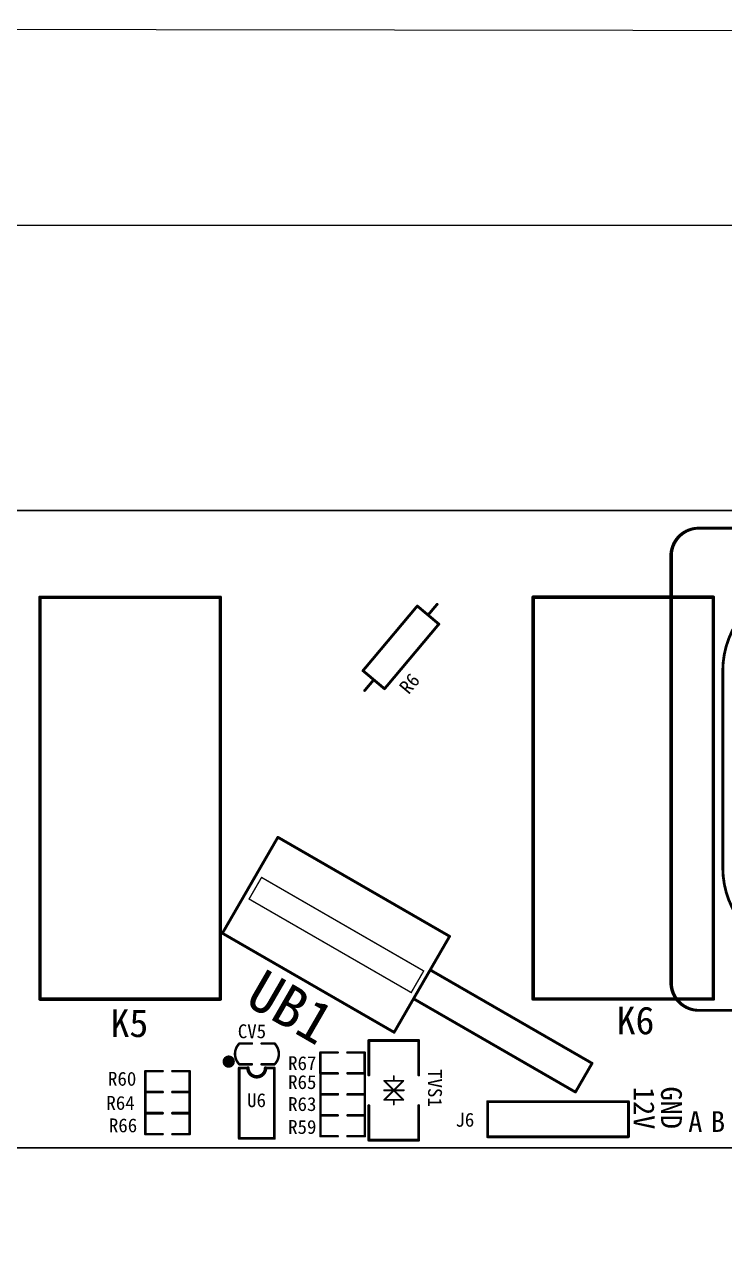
# Model space of a CAD drawing. Extents: x 741 to 1239, y 424 to 620.
# Drawn here: x 989.1 to 1039.5, y 531.4 to 620.2 of the extents above; entities that cross this region are included whole.
import ezdxf

# ---------------------------------------------------------------- set-up
doc = ezdxf.new("R2010")
doc.units = 0
doc.header["$MEASUREMENT"] = 0
doc.layers.get('0').update_dxf_attribs({"linetype": 'CONTINUOUS'})
doc.layers.get('Defpoints').update_dxf_attribs({"linetype": 'CONTINUOUS'})
for name, color, linetype in [('BOTTOMOVERLAY', 7, 'CONTINUOUS'), ('KEEPOUTLAYER', 6, 'CONTINUOUS'), ('TOPOVERLAY', 7, 'CONTINUOUS')]:
    doc.layers.add(name, color=color, linetype=linetype)
doc.styles.get("Standard").update_dxf_attribs({"font": 'SimSun.ttf'})
doc.dimstyles.get("Standard").update_dxf_attribs({"dimtxt": 0.18, "dimasz": 0.18, "dimexe": 0.18, "dimexo": 0.0625, "dimgap": 0.09, "dimtad": 0, "dimtih": 1, "dimtoh": 1, "dimdec": 4, "dimzin": 0, "dimdsep": 46, "dimtxsty": 'Standard', "dimcen": 0.09, "dimadec": 0, "dimazin": 0, "dimtfac": 1, "dimtdec": 4, "dimtofl": 0, "dimtmove": 0, "dimatfit": 0, "dimfxl": 1, "dimtolj": 1, "dimtzin": 0, "dimarcsym": 0})

# ---------------------------------------------------------------- blocks, each defined once
blk = doc.blocks.new('HDR1X4_B_22')
at = {"layer": 'BOTTOMOVERLAY', "const_width": 0.2}
for points in [[(-1.27, 1.27), (8.89, 1.27)], [(-1.27, -1.27), (-1.27, 1.27)], [(8.89, -1.27), (8.89, 1.27)], [(-1.27, -1.27), (8.89, -1.27)]]:
    blk.add_lwpolyline(points, dxfattribs=at)
at = {"layer": 'BOTTOMOVERLAY', "const_width": 0.1}
for points in [[(-1.32, 1.27, 1), (-1.22, 1.27, 1)], [(-1.32, 1.27, 1), (-1.22, 1.27, 1)], [(8.84, 1.27, 1), (8.94, 1.27, 1)], [(8.84, 1.27, 1), (8.94, 1.27, 1)], [(-1.32, -1.27, 1), (-1.22, -1.27, 1)], [(-1.32, -1.27, 1), (-1.22, -1.27, 1)], [(8.84, -1.27, 1), (8.94, -1.27, 1)], [(8.84, -1.27, 1), (8.94, -1.27, 1)]]:
    blk.add_lwpolyline(points, format="xyb", close=True, dxfattribs=at)
blk = doc.blocks.new('SOP_8_SOIC8_B_42')
at = {"layer": 'BOTTOMOVERLAY', "const_width": 0.2}
for points in [[(1.27, 2.54), (-1.27, 2.54)], [(-1.27, 2.54), (-1.27, -2.54)], [(1.27, 2.54), (1.27, -2.54)], [(-0.635, -2.54), (-1.27, -2.54)], [(1.27, -2.54), (0.635, -2.54)]]:
    blk.add_lwpolyline(points, dxfattribs=at)
at = {"layer": 'BOTTOMOVERLAY'}
for points, const_width in [([(-1.32, 2.54, 1), (-1.22, 2.54, 1)], 0.1), ([(-1.32, 2.54, 1), (-1.22, 2.54, 1)], 0.1), ([(1.22, 2.54, 1), (1.32, 2.54, 1)], 0.1), ([(1.22, 2.54, 1), (1.32, 2.54, 1)], 0.1), ([(-1.8, -3, 1), (-2.247, -3, 1)], 0.44), ([(-1.32, -2.54, 1), (-1.22, -2.54, 1)], 0.1), ([(-1.32, -2.54, 1), (-1.22, -2.54, 1)], 0.1), ([(-0.699, -2.54, 1), (-0.572, -2.54, 1)], 0.127), ([(-0.685, -2.54, 1), (-0.585, -2.54, 1)], 0.1), ([(0.572, -2.54, 1), (0.699, -2.54, 1)], 0.127), ([(0.585, -2.54, 1), (0.685, -2.54, 1)], 0.1), ([(1.22, -2.54, 1), (1.32, -2.54, 1)], 0.1), ([(1.22, -2.54, 1), (1.32, -2.54, 1)], 0.1), ([(-2.357, -3, 1), (-2.137, -3, 1)], 0.22), ([(-1.91, -3, 1), (-1.69, -3, 1)], 0.22)]:
    blk.add_lwpolyline(points, format="xyb", close=True, dxfattribs=dict(at, const_width=const_width))
at = {"layer": 'BOTTOMOVERLAY', "const_width": 0.254}
blk.add_lwpolyline([(-0.635, -2.54, -1), (0.635, -2.54)], format="xyb", dxfattribs=at)
blk = doc.blocks.new('DO_214AA_S_B_48')
at = {"layer": 'BOTTOMOVERLAY'}
for points, const_width in [([(-3.6, 1.8), (-1.1, 1.8)], 0.203), ([(-3.6, 1.8), (-3.6, -1.8)], 0.203), ([(3.6, 1.8), (1.1, 1.8)], 0.203), ([(3.6, 1.8), (3.6, -1.8)], 0.203), ([(-1.032, 0), (-0.686, 0)], 0.127), ([(-0.686, 0.686), (0, 0)], 0.127), ([(-0.686, 0.686), (-0.686, -0.686)], 0.127), ([(0, 0), (-0.686, -0.686)], 0.127), ([(0, 0.727), (0, 0)], 0.127), ([(0.686, 0.686), (0, 0)], 0.127), ([(0, 0), (0.686, -0.686)], 0.127), ([(0, 0), (0, -0.701)], 0.127), ([(0.686, 0.686), (0.686, -0.686)], 0.127), ([(0.686, 0), (1.026, 0)], 0.127), ([(-3.6, -1.8), (-1.1, -1.8)], 0.203), ([(1.1, -1.8), (3.6, -1.8)], 0.203)]:
    blk.add_lwpolyline(points, dxfattribs=dict(at, const_width=const_width))
for points, const_width in [([(-3.651, 1.8, 1), (-3.549, 1.8, 1)], 0.102), ([(-3.651, 1.8, 1), (-3.549, 1.8, 1)], 0.102), ([(-1.151, 1.8, 1), (-1.049, 1.8, 1)], 0.102), ([(1.049, 1.8, 1), (1.151, 1.8, 1)], 0.102), ([(3.549, 1.8, 1), (3.651, 1.8, 1)], 0.102), ([(3.549, 1.8, 1), (3.651, 1.8, 1)], 0.102), ([(-1.063, 0, 1), (-1, 0, 1)], 0.0635), ([(-0.718, 0.686, 1), (-0.654, 0.686, 1)], 0.0635), ([(-0.718, 0.686, 1), (-0.654, 0.686, 1)], 0.0635), ([(-0.718, 0, 1), (-0.654, 0, 1)], 0.0635), ([(-0.032, 0.727, 1), (0.032, 0.727, 1)], 0.0635), ([(-0.032, 0, 1), (0.032, 0, 1)], 0.0635), ([(-0.032, 0, 1), (0.032, 0, 1)], 0.0635), ([(-0.032, 0, 1), (0.032, 0, 1)], 0.0635), ([(-0.032, 0, 1), (0.032, 0, 1)], 0.0635), ([(-0.032, 0, 1), (0.032, 0, 1)], 0.0635), ([(-0.032, 0, 1), (0.032, 0, 1)], 0.0635), ([(0.654, 0.686, 1), (0.718, 0.686, 1)], 0.0635), ([(0.654, 0.686, 1), (0.718, 0.686, 1)], 0.0635), ([(0.654, 0, 1), (0.718, 0, 1)], 0.0635), ([(0.994, 0, 1), (1.058, 0, 1)], 0.0635), ([(-0.718, -0.686, 1), (-0.654, -0.686, 1)], 0.0635), ([(-0.718, -0.686, 1), (-0.654, -0.686, 1)], 0.0635), ([(-0.032, -0.701, 1), (0.032, -0.701, 1)], 0.0635), ([(0.654, -0.686, 1), (0.718, -0.686, 1)], 0.0635), ([(0.654, -0.686, 1), (0.718, -0.686, 1)], 0.0635), ([(-3.651, -1.8, 1), (-3.549, -1.8, 1)], 0.102), ([(-3.651, -1.8, 1), (-3.549, -1.8, 1)], 0.102), ([(-1.151, -1.8, 1), (-1.049, -1.8, 1)], 0.102), ([(1.049, -1.8, 1), (1.151, -1.8, 1)], 0.102), ([(3.549, -1.8, 1), (3.651, -1.8, 1)], 0.102), ([(3.549, -1.8, 1), (3.651, -1.8, 1)], 0.102)]:
    blk.add_lwpolyline(points, format="xyb", close=True, dxfattribs=dict(at, const_width=const_width))
blk = doc.blocks.new('0603_B_67')
at = {"layer": 'BOTTOMOVERLAY', "const_width": 0.178}
for points in [[(0.75, 1.6), (-0.75, 1.6)], [(-0.75, 0.35), (-0.75, 1.6)], [(0.75, 0.35), (0.75, 1.6)], [(-0.75, -1.6), (-0.75, -0.35)], [(0.75, -1.6), (0.75, -0.35)], [(0.75, -1.6), (-0.75, -1.6)]]:
    blk.add_lwpolyline(points, dxfattribs=at)
at = {"layer": 'BOTTOMOVERLAY', "const_width": 0.0889}
for points in [[(-0.794, 1.6, 1), (-0.706, 1.6, 1)], [(-0.794, 1.6, 1), (-0.706, 1.6, 1)], [(0.706, 1.6, 1), (0.794, 1.6, 1)], [(0.706, 1.6, 1), (0.794, 1.6, 1)], [(-0.794, 0.35, 1), (-0.706, 0.35, 1)], [(0.706, 0.35, 1), (0.794, 0.35, 1)], [(-0.794, -0.35, 1), (-0.706, -0.35, 1)], [(0.706, -0.35, 1), (0.794, -0.35, 1)], [(-0.794, -1.6, 1), (-0.706, -1.6, 1)], [(-0.794, -1.6, 1), (-0.706, -1.6, 1)], [(0.706, -1.6, 1), (0.794, -1.6, 1)], [(0.706, -1.6, 1), (0.794, -1.6, 1)]]:
    blk.add_lwpolyline(points, format="xyb", close=True, dxfattribs=at)
blk = doc.blocks.new('0603_B_68')
at = {"layer": 'BOTTOMOVERLAY', "const_width": 0.178}
for points in [[(-0.75, 1.6), (0.75, 1.6)], [(-0.75, 1.6), (-0.75, 0.35)], [(0.75, 1.6), (0.75, 0.35)], [(-0.75, -0.35), (-0.75, -1.6)], [(0.75, -0.35), (0.75, -1.6)], [(-0.75, -1.6), (0.75, -1.6)]]:
    blk.add_lwpolyline(points, dxfattribs=at)
at = {"layer": 'BOTTOMOVERLAY', "const_width": 0.0889}
for points in [[(-0.794, 1.6, 1), (-0.706, 1.6, 1)], [(-0.794, 1.6, 1), (-0.706, 1.6, 1)], [(0.706, 1.6, 1), (0.794, 1.6, 1)], [(0.706, 1.6, 1), (0.794, 1.6, 1)], [(-0.794, 0.35, 1), (-0.706, 0.35, 1)], [(0.706, 0.35, 1), (0.794, 0.35, 1)], [(-0.794, -0.35, 1), (-0.706, -0.35, 1)], [(0.706, -0.35, 1), (0.794, -0.35, 1)], [(-0.794, -1.6, 1), (-0.706, -1.6, 1)], [(-0.794, -1.6, 1), (-0.706, -1.6, 1)], [(0.706, -1.6, 1), (0.794, -1.6, 1)], [(0.706, -1.6, 1), (0.794, -1.6, 1)]]:
    blk.add_lwpolyline(points, format="xyb", close=True, dxfattribs=at)
blk = doc.blocks.new('0603_B_69')
at = {"layer": 'BOTTOMOVERLAY', "const_width": 0.178}
for points in [[(-1.613, 0.766), (-0.363, 0.766)], [(-1.613, -0.734), (-1.613, 0.766)], [(0.337, 0.766), (1.587, 0.766)], [(1.587, -0.734), (1.587, 0.766)], [(-1.613, -0.734), (-0.363, -0.734)], [(0.337, -0.734), (1.587, -0.734)]]:
    blk.add_lwpolyline(points, dxfattribs=at)
at = {"layer": 'BOTTOMOVERLAY', "const_width": 0.0889}
for points in [[(-1.657, 0.766, 1), (-1.568, 0.766, 1)], [(-1.657, 0.766, 1), (-1.568, 0.766, 1)], [(-0.407, 0.766, 1), (-0.318, 0.766, 1)], [(0.293, 0.766, 1), (0.382, 0.766, 1)], [(1.543, 0.766, 1), (1.632, 0.766, 1)], [(1.543, 0.766, 1), (1.632, 0.766, 1)], [(-1.657, -0.734, 1), (-1.568, -0.734, 1)], [(-1.657, -0.734, 1), (-1.568, -0.734, 1)], [(-0.407, -0.734, 1), (-0.318, -0.734, 1)], [(0.293, -0.734, 1), (0.382, -0.734, 1)], [(1.543, -0.734, 1), (1.632, -0.734, 1)], [(1.543, -0.734, 1), (1.632, -0.734, 1)]]:
    blk.add_lwpolyline(points, format="xyb", close=True, dxfattribs=at)
blk = doc.blocks.new('0603_B_70')
at = {"layer": 'BOTTOMOVERLAY', "const_width": 0.178}
for points in [[(-0.75, 1.6), (0.75, 1.6)], [(-0.75, 1.6), (-0.75, 0.35)], [(0.75, 1.6), (0.75, 0.35)], [(-0.75, -0.35), (-0.75, -1.6)], [(0.75, -0.35), (0.75, -1.6)], [(-0.75, -1.6), (0.75, -1.6)]]:
    blk.add_lwpolyline(points, dxfattribs=at)
at = {"layer": 'BOTTOMOVERLAY', "const_width": 0.0889}
for points in [[(-0.794, 1.6, 1), (-0.706, 1.6, 1)], [(-0.794, 1.6, 1), (-0.706, 1.6, 1)], [(0.706, 1.6, 1), (0.794, 1.6, 1)], [(0.706, 1.6, 1), (0.794, 1.6, 1)], [(-0.794, 0.35, 1), (-0.706, 0.35, 1)], [(0.706, 0.35, 1), (0.794, 0.35, 1)], [(-0.794, -0.35, 1), (-0.706, -0.35, 1)], [(0.706, -0.35, 1), (0.794, -0.35, 1)], [(-0.794, -1.6, 1), (-0.706, -1.6, 1)], [(-0.794, -1.6, 1), (-0.706, -1.6, 1)], [(0.706, -1.6, 1), (0.794, -1.6, 1)], [(0.706, -1.6, 1), (0.794, -1.6, 1)]]:
    blk.add_lwpolyline(points, format="xyb", close=True, dxfattribs=at)
blk = doc.blocks.new('0603_B_71')
at = {"layer": 'BOTTOMOVERLAY', "const_width": 0.178}
for points in [[(-0.75, 1.6), (0.75, 1.6)], [(-0.75, 1.6), (-0.75, 0.35)], [(0.75, 1.6), (0.75, 0.35)], [(-0.75, -0.35), (-0.75, -1.6)], [(0.75, -0.35), (0.75, -1.6)], [(-0.75, -1.6), (0.75, -1.6)]]:
    blk.add_lwpolyline(points, dxfattribs=at)
at = {"layer": 'BOTTOMOVERLAY', "const_width": 0.0889}
for points in [[(-0.794, 1.6, 1), (-0.706, 1.6, 1)], [(-0.794, 1.6, 1), (-0.706, 1.6, 1)], [(0.706, 1.6, 1), (0.794, 1.6, 1)], [(0.706, 1.6, 1), (0.794, 1.6, 1)], [(-0.794, 0.35, 1), (-0.706, 0.35, 1)], [(0.706, 0.35, 1), (0.794, 0.35, 1)], [(-0.794, -0.35, 1), (-0.706, -0.35, 1)], [(0.706, -0.35, 1), (0.794, -0.35, 1)], [(-0.794, -1.6, 1), (-0.706, -1.6, 1)], [(-0.794, -1.6, 1), (-0.706, -1.6, 1)], [(0.706, -1.6, 1), (0.794, -1.6, 1)], [(0.706, -1.6, 1), (0.794, -1.6, 1)]]:
    blk.add_lwpolyline(points, format="xyb", close=True, dxfattribs=at)
blk = doc.blocks.new('0603_B_74')
at = {"layer": 'BOTTOMOVERLAY', "const_width": 0.178}
for points in [[(-0.75, 1.6), (0.75, 1.6)], [(-0.75, 1.6), (-0.75, 0.35)], [(0.75, 1.6), (0.75, 0.35)], [(-0.75, -0.35), (-0.75, -1.6)], [(0.75, -0.35), (0.75, -1.6)], [(-0.75, -1.6), (0.75, -1.6)]]:
    blk.add_lwpolyline(points, dxfattribs=at)
at = {"layer": 'BOTTOMOVERLAY', "const_width": 0.0889}
for points in [[(-0.794, 1.6, 1), (-0.706, 1.6, 1)], [(-0.794, 1.6, 1), (-0.706, 1.6, 1)], [(0.706, 1.6, 1), (0.794, 1.6, 1)], [(0.706, 1.6, 1), (0.794, 1.6, 1)], [(-0.794, 0.35, 1), (-0.706, 0.35, 1)], [(0.706, 0.35, 1), (0.794, 0.35, 1)], [(-0.794, -0.35, 1), (-0.706, -0.35, 1)], [(0.706, -0.35, 1), (0.794, -0.35, 1)], [(-0.794, -1.6, 1), (-0.706, -1.6, 1)], [(-0.794, -1.6, 1), (-0.706, -1.6, 1)], [(0.706, -1.6, 1), (0.794, -1.6, 1)], [(0.706, -1.6, 1), (0.794, -1.6, 1)]]:
    blk.add_lwpolyline(points, format="xyb", close=True, dxfattribs=at)
blk = doc.blocks.new('0603_B_75')
at = {"layer": 'BOTTOMOVERLAY', "const_width": 0.178}
for points in [[(-0.75, 1.6), (0.75, 1.6)], [(-0.75, 1.6), (-0.75, 0.35)], [(0.75, 1.6), (0.75, 0.35)], [(-0.75, -0.35), (-0.75, -1.6)], [(0.75, -0.35), (0.75, -1.6)], [(-0.75, -1.6), (0.75, -1.6)]]:
    blk.add_lwpolyline(points, dxfattribs=at)
at = {"layer": 'BOTTOMOVERLAY', "const_width": 0.0889}
for points in [[(-0.794, 1.6, 1), (-0.706, 1.6, 1)], [(-0.794, 1.6, 1), (-0.706, 1.6, 1)], [(0.706, 1.6, 1), (0.794, 1.6, 1)], [(0.706, 1.6, 1), (0.794, 1.6, 1)], [(-0.794, 0.35, 1), (-0.706, 0.35, 1)], [(0.706, 0.35, 1), (0.794, 0.35, 1)], [(-0.794, -0.35, 1), (-0.706, -0.35, 1)], [(0.706, -0.35, 1), (0.794, -0.35, 1)], [(-0.794, -1.6, 1), (-0.706, -1.6, 1)], [(-0.794, -1.6, 1), (-0.706, -1.6, 1)], [(0.706, -1.6, 1), (0.794, -1.6, 1)], [(0.706, -1.6, 1), (0.794, -1.6, 1)]]:
    blk.add_lwpolyline(points, format="xyb", close=True, dxfattribs=at)
blk = doc.blocks.new('AXIAL_0_4_____2_B_122')
at = {"layer": 'BOTTOMOVERLAY', "const_width": 0.2}
for points in [[(-3.048, 1.016), (3.048, 1.016)], [(-3.048, -1.016), (-3.048, 1.016)], [(3.048, -1.016), (3.048, 1.016)], [(-4.064, 0), (-3.048, 0)], [(3.048, 0), (4.064, 0)], [(-3.048, -1.016), (3.048, -1.016)]]:
    blk.add_lwpolyline(points, dxfattribs=at)
at = {"layer": 'BOTTOMOVERLAY', "const_width": 0.1}
for points in [[(-3.098, 1.016, 1), (-2.998, 1.016, 1)], [(-3.098, 1.016, 1), (-2.998, 1.016, 1)], [(2.998, 1.016, 1), (3.098, 1.016, 1)], [(2.998, 1.016, 1), (3.098, 1.016, 1)], [(-4.114, 0, 1), (-4.014, 0, 1)], [(-3.098, 0, 1), (-2.998, 0, 1)], [(2.998, 0, 1), (3.098, 0, 1)], [(4.014, 0, 1), (4.114, 0, 1)], [(-3.098, -1.016, 1), (-2.998, -1.016, 1)], [(-3.098, -1.016, 1), (-2.998, -1.016, 1)], [(2.998, -1.016, 1), (3.098, -1.016, 1)], [(2.998, -1.016, 1), (3.098, -1.016, 1)]]:
    blk.add_lwpolyline(points, format="xyb", close=True, dxfattribs=at)
blk = doc.blocks.new('___4_B_146')
at = {"layer": 'BOTTOMOVERLAY', "const_width": 0.25}
for points in [[(-6.5, 14.55), (-6.5, -14.45)], [(6.5, 14.55), (-6.5, 14.55)], [(6.5, 14.55), (6.5, -14.45)], [(6.5, -14.45), (-6.5, -14.45)]]:
    blk.add_lwpolyline(points, dxfattribs=at)
at = {"layer": 'BOTTOMOVERLAY', "const_width": 0.125}
for points in [[(-6.562, 14.55, 1), (-6.438, 14.55, 1)], [(-6.562, 14.55, 1), (-6.438, 14.55, 1)], [(6.438, 14.55, 1), (6.562, 14.55, 1)], [(6.438, 14.55, 1), (6.562, 14.55, 1)], [(-6.562, -14.45, 1), (-6.438, -14.45, 1)], [(-6.562, -14.45, 1), (-6.438, -14.45, 1)], [(6.438, -14.45, 1), (6.562, -14.45, 1)], [(6.438, -14.45, 1), (6.562, -14.45, 1)]]:
    blk.add_lwpolyline(points, format="xyb", close=True, dxfattribs=at)
blk = doc.blocks.new('___4_B_147')
at = {"layer": 'BOTTOMOVERLAY', "const_width": 0.25}
for points in [[(-6.5, 14.55), (-6.5, -14.45)], [(6.5, 14.55), (-6.5, 14.55)], [(6.5, 14.55), (6.5, -14.45)], [(6.5, -14.45), (-6.5, -14.45)]]:
    blk.add_lwpolyline(points, dxfattribs=at)
at = {"layer": 'BOTTOMOVERLAY', "const_width": 0.125}
for points in [[(-6.562, 14.55, 1), (-6.438, 14.55, 1)], [(-6.562, 14.55, 1), (-6.438, 14.55, 1)], [(6.438, 14.55, 1), (6.562, 14.55, 1)], [(6.438, 14.55, 1), (6.562, 14.55, 1)], [(-6.562, -14.45, 1), (-6.438, -14.45, 1)], [(-6.562, -14.45, 1), (-6.438, -14.45, 1)], [(6.438, -14.45, 1), (6.562, -14.45, 1)], [(6.438, -14.45, 1), (6.562, -14.45, 1)]]:
    blk.add_lwpolyline(points, format="xyb", close=True, dxfattribs=at)
blk = doc.blocks.new('0603C_B_205')
at = {"layer": 'BOTTOMOVERLAY', "const_width": 0.18}
for points in [[(-0.75, 1.257, -0.414214), (0.75, 1.257)], [(0.75, -1.283, -0.414214), (-0.75, -1.283)]]:
    blk.add_lwpolyline(points, format="xyb", dxfattribs=at)
for points in [[(-0.75, 0.35), (-0.75, 1.257)], [(0.75, 0.35), (0.75, 1.257)], [(-0.75, -1.283), (-0.75, -0.35)], [(0.75, -1.283), (0.75, -0.35)]]:
    blk.add_lwpolyline(points, dxfattribs=at)
at = {"layer": 'BOTTOMOVERLAY', "const_width": 0.09}
for points in [[(-0.795, 1.257, 1), (-0.705, 1.257, 1)], [(-0.795, 1.257, 1), (-0.705, 1.257, 1)], [(0.705, 1.257, 1), (0.795, 1.257, 1)], [(0.705, 1.257, 1), (0.795, 1.257, 1)], [(-0.795, 0.35, 1), (-0.705, 0.35, 1)], [(0.705, 0.35, 1), (0.795, 0.35, 1)], [(-0.795, -0.35, 1), (-0.705, -0.35, 1)], [(0.705, -0.35, 1), (0.795, -0.35, 1)], [(-0.795, -1.283, 1), (-0.705, -1.283, 1)], [(-0.795, -1.283, 1), (-0.705, -1.283, 1)], [(0.705, -1.283, 1), (0.795, -1.283, 1)], [(0.705, -1.283, 1), (0.795, -1.283, 1)]]:
    blk.add_lwpolyline(points, format="xyb", close=True, dxfattribs=at)
blk = doc.blocks.new('C19_213')
at = {"layer": 'KEEPOUTLAYER', "const_width": 0.203}
for points in [[(-1.295, -9.331, -1), (0.432, -7.387)], [(5.125, -11.558, -1), (3.398, -13.502)]]:
    blk.add_lwpolyline(points, format="xyb", dxfattribs=at)
for points in [[(5.125, -11.558), (0.432, -7.387)], [(3.398, -13.502), (-1.295, -9.331)]]:
    blk.add_lwpolyline(points, dxfattribs=at)
at = {"layer": 'KEEPOUTLAYER', "const_width": 0.102}
for points in [[(0.381, -7.387, 1), (0.483, -7.387, 1)], [(0.381, -7.387, 1), (0.483, -7.387, 1)], [(-1.346, -9.331, 1), (-1.244, -9.331, 1)], [(-1.346, -9.331, 1), (-1.244, -9.331, 1)], [(5.074, -11.558, 1), (5.176, -11.558, 1)], [(5.074, -11.558, 1), (5.176, -11.558, 1)], [(3.348, -13.502, 1), (3.449, -13.502, 1)], [(3.348, -13.502, 1), (3.449, -13.502, 1)]]:
    blk.add_lwpolyline(points, format="xyb", close=True, dxfattribs=at)
at = {"layer": 'TOPOVERLAY', "const_width": 0.203}
for points in [[(-17.407, 19.405, -0.414214), (-15.407, 21.405)], [(-17.407, 19.355, -0.414214), (-15.407, 21.355)], [(15.393, 21.405, -0.414214), (17.393, 19.405)], [(15.393, 21.355, -0.414214), (17.393, 19.355)], [(-13.607, 11.155, -0.414214), (-7.107, 17.655)], [(7.093, 17.655, -0.414214), (13.593, 11.155)], [(-9.607, 11.155, -0.414214), (-7.107, 13.655)], [(7.093, 13.655, -0.414214), (9.593, 11.155)], [(-1.295, -9.331, -1), (0.432, -7.387)], [(-7.107, -17.645, -0.414214), (-13.607, -11.145)], [(-7.107, -13.645, -0.414214), (-9.607, -11.145)], [(5.125, -11.558, -1), (3.398, -13.502)], [(9.593, -11.145, -0.414214), (7.093, -13.645)], [(13.593, -11.145, -0.414214), (7.093, -17.645)], [(-15.407, -21.345, -0.414214), (-17.407, -19.345)], [(-15.407, -21.395, -0.414214), (-17.407, -19.395)], [(17.393, -19.345, -0.414214), (15.393, -21.345)], [(17.393, -19.395, -0.414214), (15.393, -21.395)]]:
    blk.add_lwpolyline(points, format="xyb", dxfattribs=at)
for points in [[(15.393, 21.405), (-15.407, 21.405)], [(15.393, 21.355), (-15.407, 21.355)], [(-17.407, -19.395), (-17.407, 19.405)], [(17.393, -19.395), (17.393, 19.405)], [(7.093, 17.655), (-7.107, 17.655)], [(7.093, 13.655), (-7.107, 13.655)], [(-13.607, -11.145), (-13.607, 11.155)], [(-9.607, -11.145), (-9.607, 11.155)], [(9.593, -11.145), (9.593, 11.155)], [(13.593, -11.145), (13.593, 11.155)], [(-2.707, 9.505), (-5.407, 9.505)], [(-5.407, 3.305), (-5.407, 9.505)], [(-4.541, 5.647), (-4.541, 9.505)], [(-3.341, 5.647), (-3.341, 9.505)], [(-2.707, 3.305), (-2.707, 9.505)], [(-3.341, 5.647), (-4.541, 5.647)], [(-2.707, 3.305), (-5.407, 3.305)], [(5.293, 3.305), (2.593, 3.305)], [(2.593, -4.095), (2.593, 3.305)], [(3.257, -1.348), (3.257, 3.305)], [(4.457, -1.348), (4.457, 3.305)], [(5.293, -4.095), (5.293, 3.305)], [(4.457, -1.348), (3.257, -1.348)], [(-2.707, -3.295), (-5.407, -3.295)], [(-5.407, -9.495), (-5.407, -3.295)], [(-4.541, -8.358), (-4.541, -3.295)], [(-3.341, -8.358), (-3.341, -3.295)], [(-2.707, -9.495), (-2.707, -3.295)], [(5.293, -4.095), (2.593, -4.095)], [(5.125, -11.558), (0.432, -7.387)], [(-3.341, -8.358), (-4.541, -8.358)], [(-2.707, -9.495), (-5.407, -9.495)], [(3.398, -13.502), (-1.295, -9.331)], [(7.093, -13.645), (-7.107, -13.645)], [(7.093, -17.645), (-7.107, -17.645)], [(15.393, -21.345), (-15.407, -21.345)], [(15.393, -21.395), (-15.407, -21.395)]]:
    blk.add_lwpolyline(points, dxfattribs=at)
at = {"layer": 'TOPOVERLAY', "const_width": 0.102}
for points in [[(-15.458, 21.405, 1), (-15.356, 21.405, 1)], [(-15.458, 21.405, 1), (-15.356, 21.405, 1)], [(-15.458, 21.355, 1), (-15.356, 21.355, 1)], [(-15.458, 21.355, 1), (-15.356, 21.355, 1)], [(15.342, 21.405, 1), (15.444, 21.405, 1)], [(15.342, 21.405, 1), (15.444, 21.405, 1)], [(15.342, 21.355, 1), (15.444, 21.355, 1)], [(15.342, 21.355, 1), (15.444, 21.355, 1)], [(-17.458, 19.405, 1), (-17.356, 19.405, 1)], [(-17.458, 19.405, 1), (-17.356, 19.405, 1)], [(-17.458, 19.355, 1), (-17.356, 19.355, 1)], [(17.342, 19.405, 1), (17.444, 19.405, 1)], [(17.342, 19.405, 1), (17.444, 19.405, 1)], [(17.342, 19.355, 1), (17.444, 19.355, 1)], [(-7.158, 17.655, 1), (-7.056, 17.655, 1)], [(-7.158, 17.655, 1), (-7.056, 17.655, 1)], [(7.042, 17.655, 1), (7.144, 17.655, 1)], [(7.042, 17.655, 1), (7.144, 17.655, 1)], [(-7.158, 13.655, 1), (-7.056, 13.655, 1)], [(-7.158, 13.655, 1), (-7.056, 13.655, 1)], [(7.042, 13.655, 1), (7.144, 13.655, 1)], [(7.042, 13.655, 1), (7.144, 13.655, 1)], [(-13.658, 11.155, 1), (-13.556, 11.155, 1)], [(-13.658, 11.155, 1), (-13.556, 11.155, 1)], [(-9.658, 11.155, 1), (-9.556, 11.155, 1)], [(-9.658, 11.155, 1), (-9.556, 11.155, 1)], [(9.542, 11.155, 1), (9.644, 11.155, 1)], [(9.542, 11.155, 1), (9.644, 11.155, 1)], [(13.542, 11.155, 1), (13.644, 11.155, 1)], [(13.542, 11.155, 1), (13.644, 11.155, 1)], [(-5.458, 9.505, 1), (-5.356, 9.505, 1)], [(-5.458, 9.505, 1), (-5.356, 9.505, 1)], [(-4.592, 9.505, 1), (-4.49, 9.505, 1)], [(-3.392, 9.505, 1), (-3.29, 9.505, 1)], [(-2.758, 9.505, 1), (-2.656, 9.505, 1)], [(-2.758, 9.505, 1), (-2.656, 9.505, 1)], [(-4.592, 5.647, 1), (-4.49, 5.647, 1)], [(-4.592, 5.647, 1), (-4.49, 5.647, 1)], [(-3.392, 5.647, 1), (-3.29, 5.647, 1)], [(-3.392, 5.647, 1), (-3.29, 5.647, 1)], [(-5.458, 3.305, 1), (-5.356, 3.305, 1)], [(-5.458, 3.305, 1), (-5.356, 3.305, 1)], [(-2.758, 3.305, 1), (-2.656, 3.305, 1)], [(-2.758, 3.305, 1), (-2.656, 3.305, 1)], [(2.542, 3.305, 1), (2.644, 3.305, 1)], [(2.542, 3.305, 1), (2.644, 3.305, 1)], [(3.206, 3.305, 1), (3.308, 3.305, 1)], [(4.406, 3.305, 1), (4.508, 3.305, 1)], [(5.242, 3.305, 1), (5.344, 3.305, 1)], [(5.242, 3.305, 1), (5.344, 3.305, 1)], [(3.206, -1.348, 1), (3.308, -1.348, 1)], [(3.206, -1.348, 1), (3.308, -1.348, 1)], [(4.406, -1.348, 1), (4.508, -1.348, 1)], [(4.406, -1.348, 1), (4.508, -1.348, 1)], [(-5.458, -3.295, 1), (-5.356, -3.295, 1)], [(-5.458, -3.295, 1), (-5.356, -3.295, 1)], [(-4.592, -3.295, 1), (-4.49, -3.295, 1)], [(-3.392, -3.295, 1), (-3.29, -3.295, 1)], [(-2.758, -3.295, 1), (-2.656, -3.295, 1)], [(-2.758, -3.295, 1), (-2.656, -3.295, 1)], [(2.542, -4.095, 1), (2.644, -4.095, 1)], [(2.542, -4.095, 1), (2.644, -4.095, 1)], [(5.242, -4.095, 1), (5.344, -4.095, 1)], [(5.242, -4.095, 1), (5.344, -4.095, 1)], [(0.381, -7.387, 1), (0.483, -7.387, 1)], [(0.381, -7.387, 1), (0.483, -7.387, 1)], [(-4.592, -8.358, 1), (-4.49, -8.358, 1)], [(-4.592, -8.358, 1), (-4.49, -8.358, 1)], [(-3.392, -8.358, 1), (-3.29, -8.358, 1)], [(-3.392, -8.358, 1), (-3.29, -8.358, 1)], [(-5.458, -9.495, 1), (-5.356, -9.495, 1)], [(-5.458, -9.495, 1), (-5.356, -9.495, 1)], [(-2.758, -9.495, 1), (-2.656, -9.495, 1)], [(-2.758, -9.495, 1), (-2.656, -9.495, 1)], [(-1.346, -9.331, 1), (-1.244, -9.331, 1)], [(-1.346, -9.331, 1), (-1.244, -9.331, 1)], [(-13.658, -11.145, 1), (-13.556, -11.145, 1)], [(-13.658, -11.145, 1), (-13.556, -11.145, 1)], [(-9.658, -11.145, 1), (-9.556, -11.145, 1)], [(-9.658, -11.145, 1), (-9.556, -11.145, 1)], [(5.074, -11.558, 1), (5.176, -11.558, 1)], [(5.074, -11.558, 1), (5.176, -11.558, 1)], [(9.542, -11.145, 1), (9.644, -11.145, 1)], [(9.542, -11.145, 1), (9.644, -11.145, 1)], [(13.542, -11.145, 1), (13.644, -11.145, 1)], [(13.542, -11.145, 1), (13.644, -11.145, 1)], [(-7.158, -13.645, 1), (-7.056, -13.645, 1)], [(-7.158, -13.645, 1), (-7.056, -13.645, 1)], [(3.348, -13.502, 1), (3.449, -13.502, 1)], [(3.348, -13.502, 1), (3.449, -13.502, 1)], [(7.042, -13.645, 1), (7.144, -13.645, 1)], [(7.042, -13.645, 1), (7.144, -13.645, 1)], [(-7.158, -17.645, 1), (-7.056, -17.645, 1)], [(-7.158, -17.645, 1), (-7.056, -17.645, 1)], [(7.042, -17.645, 1), (7.144, -17.645, 1)], [(7.042, -17.645, 1), (7.144, -17.645, 1)], [(-17.458, -19.345, 1), (-17.356, -19.345, 1)], [(-17.458, -19.395, 1), (-17.356, -19.395, 1)], [(-17.458, -19.395, 1), (-17.356, -19.395, 1)], [(17.342, -19.345, 1), (17.444, -19.345, 1)], [(17.342, -19.395, 1), (17.444, -19.395, 1)], [(17.342, -19.395, 1), (17.444, -19.395, 1)], [(-15.458, -21.345, 1), (-15.356, -21.345, 1)], [(-15.458, -21.345, 1), (-15.356, -21.345, 1)], [(-15.458, -21.395, 1), (-15.356, -21.395, 1)], [(-15.458, -21.395, 1), (-15.356, -21.395, 1)], [(15.342, -21.345, 1), (15.444, -21.345, 1)], [(15.342, -21.345, 1), (15.444, -21.345, 1)], [(15.342, -21.395, 1), (15.444, -21.395, 1)], [(15.342, -21.395, 1), (15.444, -21.395, 1)]]:
    blk.add_lwpolyline(points, format="xyb", close=True, dxfattribs=at)
blk = doc.blocks.new('DIP20___1_B_223')
at = {"layer": 'BOTTOMOVERLAY', "const_width": 0.2}
for points in [[(-4, -7.15), (-4, 7.15)], [(-4, 7.15), (4, 7.15)], [(4, -7.15), (4, 7.15)], [(-4, -7.15), (4, -7.15)], [(-1.2, -20.63), (-1.2, -7.15)], [(1.2, -20.63), (1.2, -7.15)], [(-1.2, -20.63), (1.2, -20.63)]]:
    blk.add_lwpolyline(points, dxfattribs=at)
at = {"layer": 'BOTTOMOVERLAY', "const_width": 0.1}
for points in [[(-4.05, 7.15, 1), (-3.95, 7.15, 1)], [(-4.05, 7.15, 1), (-3.95, 7.15, 1)], [(3.95, 7.15, 1), (4.05, 7.15, 1)], [(3.95, 7.15, 1), (4.05, 7.15, 1)], [(-4.05, -7.15, 1), (-3.95, -7.15, 1)], [(-4.05, -7.15, 1), (-3.95, -7.15, 1)], [(-1.25, -7.15, 1), (-1.15, -7.15, 1)], [(1.15, -7.15, 1), (1.25, -7.15, 1)], [(3.95, -7.15, 1), (4.05, -7.15, 1)], [(3.95, -7.15, 1), (4.05, -7.15, 1)], [(-1.25, -20.63, 1), (-1.15, -20.63, 1)], [(-1.25, -20.63, 1), (-1.15, -20.63, 1)], [(1.15, -20.63, 1), (1.25, -20.63, 1)], [(1.15, -20.63, 1), (1.25, -20.63, 1)]]:
    blk.add_lwpolyline(points, format="xyb", close=True, dxfattribs=at)
at = {"layer": 'KEEPOUTLAYER', "const_width": 0.1}
for points in [[(-0.9, 6.72), (0.9, 6.72)], [(-0.9, -6.78), (-0.9, 6.72)], [(0.9, -6.78), (0.9, 6.72)], [(-0.9, -6.78), (0.9, -6.78)]]:
    blk.add_lwpolyline(points, dxfattribs=at)
at = {"layer": 'KEEPOUTLAYER', "const_width": 0.05}
for points in [[(-0.925, 6.72, 1), (-0.875, 6.72, 1)], [(-0.925, 6.72, 1), (-0.875, 6.72, 1)], [(0.875, 6.72, 1), (0.925, 6.72, 1)], [(0.875, 6.72, 1), (0.925, 6.72, 1)], [(-0.925, -6.78, 1), (-0.875, -6.78, 1)], [(-0.925, -6.78, 1), (-0.875, -6.78, 1)], [(0.875, -6.78, 1), (0.925, -6.78, 1)], [(0.875, -6.78, 1), (0.925, -6.78, 1)]]:
    blk.add_lwpolyline(points, format="xyb", close=True, dxfattribs=at)
blk = doc.blocks.new('_Open90')
at = {"color": 0, "linetype": 'ByBlock', "lineweight": -2}
for p, q in [((0, 0), (-1, 0)), ((-0.5, 0.5), (0, 0)), ((0, 0), (-0.5, -0.5))]:
    blk.add_line(p, q, dxfattribs=at)
blk = doc.blocks.new('*D827')
at = {"color": 0, "linetype": 'Continuous', "lineweight": -2}
for p, q in [((795.166, 586.038), (795.166, 605.853)), ((1130.302, 585.533), (1130.302, 605.853))]:
    blk.add_line(p, q, dxfattribs=at)
at = {"color": 6, "linetype": 'Continuous', "lineweight": -2}
for p, q in [((795.346, 605.673), (960.263, 605.673)), ((1130.122, 605.673), (965.205, 605.673))]:
    blk.add_line(p, q, dxfattribs=at)
at = {"layer": 'Defpoints', "color": 0, "linetype": 'Continuous'}
for p in [(1130.302, 605.673), (795.166, 585.975), (1130.302, 585.47)]:
    blk.add_point(p, dxfattribs=at)
at = {"color": 6, "linetype": 'Continuous', "lineweight": -2, "xscale": 0.18, "yscale": 0.18, "zscale": 0.18, "rotation": 180}
blk.add_blockref('_Open90', (795.166, 605.673), dxfattribs=at)
at = {"color": 6, "linetype": 'Continuous', "lineweight": -2, "xscale": 0.18, "yscale": 0.18, "zscale": 0.18}
blk.add_blockref('_Open90', (1130.302, 605.673), dxfattribs=at)
at = {"color": 6, "linetype": 'Continuous', "insert": (962.734, 605.673), "char_height": 1.5, "attachment_point": 5}
blk.add_mtext('\\A1;335', dxfattribs=at)

msp = doc.modelspace()

# ---------------------------------------------------------------- linework, layer by layer
at = {"linetype": 'Continuous'}
msp.add_lwpolyline([(740.777, 620.184), (1239.131, 619.5), (1239.131, 424.276), (740.777, 424.795)], close=True, dxfattribs=at)
at = {"layer": 'KEEPOUTLAYER'}
for points, const_width in [([(1130.259, 585.117), (795.258, 585.117)], 0.1), ([(1130.259, 539.117), (795.258, 539.117)], 0.127)]:
    msp.add_lwpolyline(points, dxfattribs=dict(at, const_width=const_width))

# ---------------------------------------------------------------- block references
at = {"xscale": -1}
for name, p, rotation in [('C19_213', (1057.065, 566.436), 90), ('___4_B_147', (996.673, 564.402), 180), ('AXIAL_0_4_____2_B_122', (1016.199, 575.237), 49.99999999999535), ('___4_B_146', (1032.233, 564.41), 180), ('DIP20___1_B_223', (1011.519, 554.497), 59.99999999999946), ('0603C_B_205', (1005.803, 545.899), 90), ('DO_214AA_S_B_48', (1015.685, 543.271), 270), ('0603_B_67', (1011.989, 545.249), 90), ('SOP_8_SOIC8_B_42', (1005.803, 542.343), 180), ('0603_B_74', (999.367, 543.909), 270), ('0603_B_70', (999.367, 542.385), 270), ('0603_B_71', (1011.995, 542.215), 270), ('0603_B_68', (999.367, 540.861), 270), ('0603_B_75', (1011.995, 540.711), 270)]:
    msp.add_blockref(name, p, dxfattribs=dict(at, rotation=rotation))
for name, p in [('0603_B_69', (1011.989, 543.725)), ('HDR1X4_B_22', (1031.339, 541.187))]:
    msp.add_blockref(name, p, dxfattribs=at)

# ---------------------------------------------------------------- texts
at = {"layer": 'BOTTOMOVERLAY'}
for s, height, rotation, p in [('R6', 1, 50, (1016.759, 571.787)), ('UB1', 3, 330, (1004.859, 549.517)), ('TVS1', 1, 270, (1018.159, 544.802)), ('12V', 1.5, 270, (1032.989, 543.517)), ('GND', 1.5, 270, (1034.959, 543.547))]:
    msp.add_text(s, height=height, rotation=rotation, dxfattribs=at).set_placement(p)
for s, height, p in [('K5', 2, (995.259, 547.117)), ('K6', 2, (1031.759, 547.317)), ('CV5', 1, (1004.437, 547.033)), ('R67', 1, (1008.065, 544.731)), ('R60', 1, (995.077, 543.603)), ('R65', 1, (1008.065, 543.365)), ('R64', 1, (994.959, 541.863)), ('U6', 1, (1005.108, 542.06)), ('R63', 1, (1008.065, 541.78)), ('J6', 1, (1020.129, 540.647)), ('A', 1.5, (1036.919, 540.267)), ('B', 1.5, (1038.559, 540.267)), ('R66', 1, (995.139, 540.243)), ('R59', 1, (1008.065, 540.129))]:
    msp.add_text(s, height=height, dxfattribs=at).set_placement(p)

# ---------------------------------------------------------------- dimensions: what is measured, and where the dimension line sits
at = {"linetype": 'Continuous'}
dim = msp.add_linear_dim(base=(1130.302, 605.673), p1=(795.166, 585.975), p2=(1130.302, 585.47), dimstyle='Standard', override={"dimtxt": 1.5, "dimgap": 1, "dimdec": 0, "dimblk1": 'Open90', "dimblk2": 'Open90', "dimsah": 1, "dimclrd": 6, "dimclrt": 6, "dimatfit": 3, "dimtfillclr": 7}, dxfattribs=at)
dim.commit()
dim.dimension.update_dxf_attribs({"geometry": '*D827', "text_midpoint": (962.734, 605.673)})

doc.saveas('drawing.dxf')
